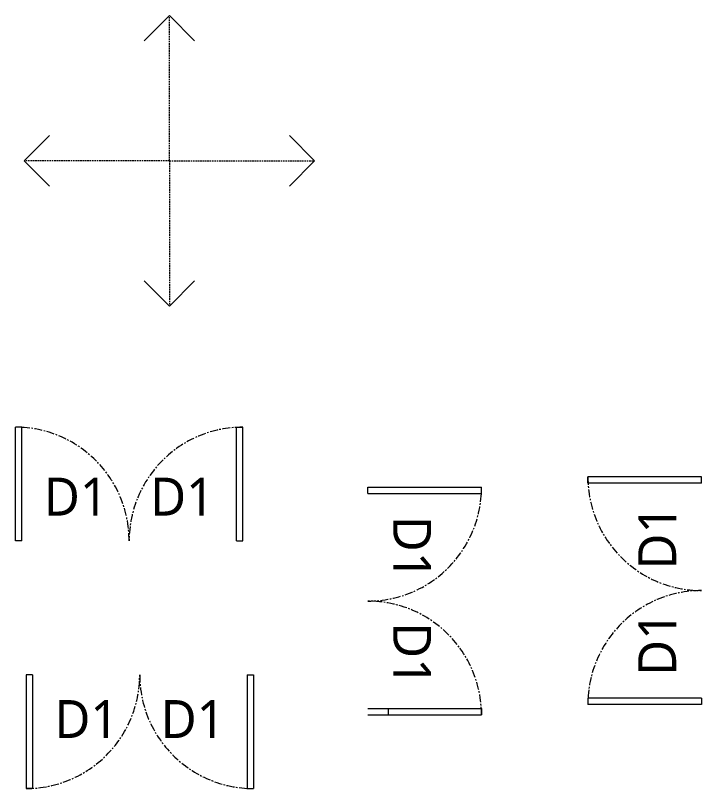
# Model space of a CAD drawing. Header units: feet. Extents: x -21894 to -15366, y -14204 to -9109.
# Drawn here: x -21334 to -21116.7, y -11447 to -11202.4 of the extents above; entities that cross this region are included whole.
import ezdxf

# ---------------------------------------------------------------- set-up
doc = ezdxf.new("R2010")
doc.units = ezdxf.units.FT
doc.header["$MEASUREMENT"] = 0
doc.linetypes.add('CENTERX2', pattern=[4, 2.5, -0.5, 0.5, -0.5])
doc.linetypes.add('DASHED', pattern=[0.75, 0.5, -0.25])
doc.layers.get('0').update_dxf_attribs({"color": 4, "linetype": 'CENTERX2', "lineweight": 5})
for name, color, linetype, lineweight in [('anno', 7, 'Continuous', 9), ('caveat', 1, 'Continuous', 5), ('wall', 7, 'Continuous', 9)]:
    doc.layers.add(name, color=color, linetype=linetype, lineweight=lineweight)
doc.styles.add('building', font='Roboto_Light.ttf')

msp = doc.modelspace()

# ---------------------------------------------------------------- linework, layer by layer
for centre, start, end in [((-21334.01788, -11368.66031), 0, 90), ((-21262.01788, -11368.66031), 90, 180), ((-21116.73752, -11348.34725), 180, 270), ((-21222.41611, -11351.67539), 270, 0), ((-21116.73752, -11420.34725), 90, 180), ((-21222.41611, -11423.67539), 0, 90), ((-21330.67023, -11410.98521), 270, 0), ((-21258.67023, -11410.98521), 180, 270)]:
    msp.add_arc(centre, 36, start, end)
at = {"layer": 'caveat'}
for p, q in [((-21285.27221, -11202.37854), (-21293.27221, -11210.37854)), ((-21285.27221, -11202.37854), (-21277.27221, -11210.37854)), ((-21331.27221, -11248.37854), (-21323.27221, -11240.37854)), ((-21239.27221, -11248.37854), (-21247.27221, -11240.37854)), ((-21331.27221, -11248.37854), (-21323.27221, -11256.37854)), ((-21239.27221, -11248.37854), (-21247.27221, -11256.37854)), ((-21285.27221, -11294.37854), (-21293.27221, -11286.37854)), ((-21285.27221, -11294.37854), (-21277.27221, -11286.37854))]:
    msp.add_line(p, q, dxfattribs=at)
at = {"layer": 'caveat', "linetype": 'DASHED'}
for q in [(-21285.27221, -11202.37854), (-21331.27221, -11248.37854), (-21285.27221, -11294.37854), (-21239.27221, -11248.37854)]:
    msp.add_line((-21285.27221, -11248.37854), q, dxfattribs=at)
at = {"layer": 'wall'}
for p, q in [((-21334.01788, -11368.66031), (-21334.01788, -11332.66031)), ((-21332.01788, -11332.66031), (-21334.01788, -11332.66031)), ((-21332.01788, -11368.66031), (-21332.01788, -11332.66031)), ((-21264.01788, -11368.66031), (-21264.01788, -11332.66031)), ((-21264.01788, -11332.66031), (-21262.01788, -11332.66031)), ((-21262.01788, -11368.66031), (-21262.01788, -11332.66031)), ((-21116.73752, -11348.34725), (-21152.73752, -11348.34725)), ((-21152.73752, -11350.34725), (-21152.73752, -11348.34725)), ((-21116.73752, -11350.34725), (-21116.73752, -11348.34725)), ((-21222.41611, -11351.67539), (-21186.41611, -11351.67539)), ((-21222.41611, -11353.67539), (-21222.41611, -11351.67539)), ((-21186.41611, -11353.67539), (-21186.41611, -11351.67539)), ((-21116.73752, -11350.34725), (-21152.73752, -11350.34725)), ((-21222.41611, -11353.67539), (-21186.41611, -11353.67539)), ((-21332.01788, -11368.66031), (-21334.01788, -11368.66031)), ((-21264.01788, -11368.66031), (-21262.01788, -11368.66031)), ((-21330.67023, -11410.98521), (-21330.67023, -11446.98521)), ((-21328.67023, -11410.98521), (-21330.67023, -11410.98521)), ((-21328.67023, -11410.98521), (-21328.67023, -11446.98521)), ((-21260.67023, -11410.98521), (-21260.67023, -11446.98521)), ((-21260.67023, -11410.98521), (-21258.67023, -11410.98521)), ((-21258.67023, -11410.98521), (-21258.67023, -11446.98521)), ((-21116.73752, -11418.34725), (-21152.73752, -11418.34725)), ((-21152.73752, -11418.34725), (-21152.73752, -11420.34725)), ((-21116.73752, -11420.34725), (-21152.73752, -11420.34725)), ((-21116.73752, -11418.34725), (-21116.73752, -11420.34725)), ((-21222.41611, -11421.67539), (-21186.41611, -11421.67539)), ((-21215.9798, -11421.67539), (-21215.9798, -11423.67539)), ((-21186.41611, -11421.67539), (-21186.41611, -11423.67539)), ((-21222.41611, -11423.67539), (-21186.41611, -11423.67539)), ((-21328.67023, -11446.98521), (-21330.67023, -11446.98521)), ((-21260.67023, -11446.98521), (-21258.67023, -11446.98521))]:
    msp.add_line(p, q, dxfattribs=at)

# ---------------------------------------------------------------- texts
at = {"layer": 'anno', "char_height": 12, "style": 'building'}
for insert, attachment_point in [((-21325.01788, -11348.63971), 1), ((-21271.01788, -11348.63971), 3), ((-21321.67023, -11431.00581), 7), ((-21267.67023, -11431.00581), 9)]:
    msp.add_mtext_dynamic_manual_height_columns('D1', width=15.3979831, gutter_width=1, heights=[0], dxfattribs=dict(at, insert=insert, attachment_point=attachment_point))
for insert, attachment_point, rotation in [((-21136.75812, -11357.34725), 3, 90), ((-21202.39551, -11360.67539), 1, 270), ((-21202.39551, -11414.67539), 3, 270), ((-21136.75812, -11411.34725), 1, 90)]:
    msp.add_mtext_dynamic_manual_height_columns('D1', width=15.3979831, gutter_width=1, heights=[0], dxfattribs=dict(at, insert=insert, attachment_point=attachment_point, rotation=rotation))

doc.saveas('drawing.dxf')
